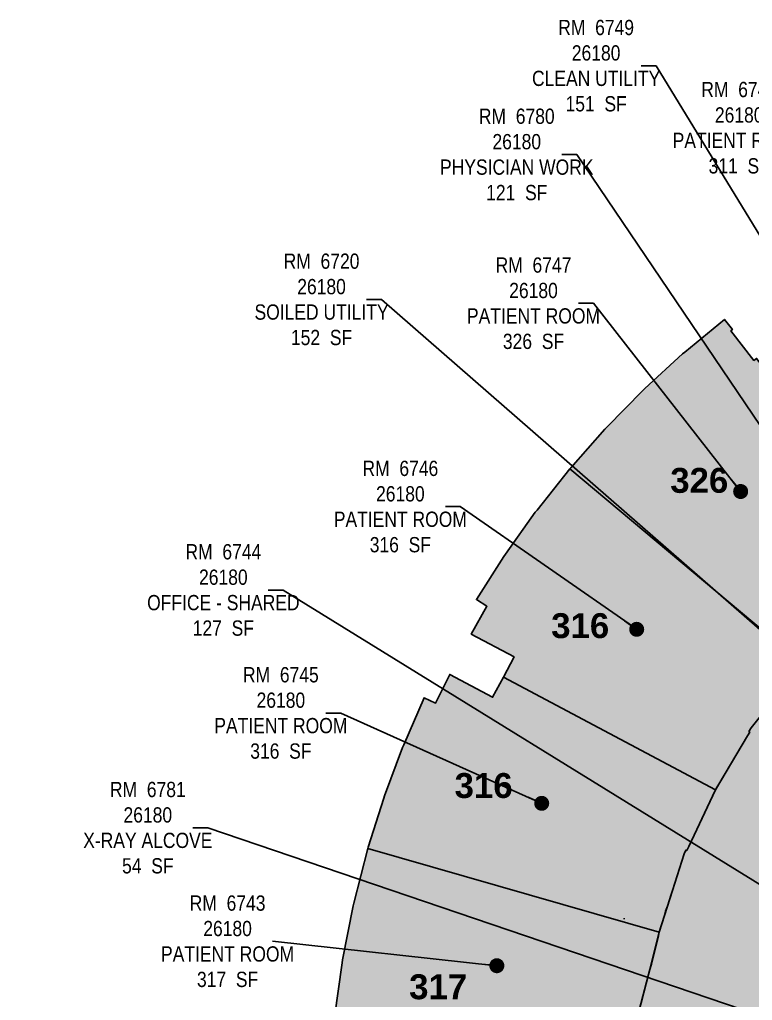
# Model space of a CAD drawing. Header units: inches. Extents: x -415 to 3436, y 1360 to 4575.
# Drawn here: x -335 to 337, y 3424 to 4323 of the extents above; entities that cross this region are included whole.
import ezdxf

# ---------------------------------------------------------------- set-up
doc = ezdxf.new("R2010")
doc.units = ezdxf.units.IN
doc.header["$LTSCALE"] = 96
doc.header["$MEASUREMENT"] = 0
doc.layers.get('Defpoints').update_dxf_attribs({"color": 31})
for name, color, linetype in [('0-LABEL', 3, 'Continuous'), ('3-FCM', 190, 'Continuous'), ('3-FCM-PTN', 9, 'Continuous'), ('4-OCC', 6, 'Continuous'), ('4-OCC-PTN', 95, 'Continuous')]:
    doc.layers.add(name, color=color, linetype=linetype)
doc.layers.add('AE-109$0$A-WALL-PATT', color=2, linetype='Continuous', lineweight=9)
doc.styles.add('AE-101i$0$Arial_B', font='arialbd.ttf', dxfattribs={"height": 9.132805816937543})
doc.styles.add('ArialN', font='ARIALN.TTF')
doc.dimstyles.new('AB-220', dxfattribs={"dimscale": 220, "dimtxt": 0.0703125, "dimasz": 0.0625, "dimexe": 0.0625, "dimexo": 0.125, "dimgap": 0.1875, "dimtad": 0, "dimdec": 4, "dimrnd": 0.0625, "dimzin": 0, "dimdsep": 46, "dimlunit": 4, "dimtxsty": 'ArialN', "dimblk": 'ARCHTICK', "dimcen": 0.0625, "dimclrd": 256, "dimclre": 256, "dimclrt": 256, "dimadec": 0, "dimazin": 0, "dimtfac": 1, "dimtdec": 4, "dimtofl": 0, "dimtmove": 2, "dimatfit": 3, "dimldrblk": 'DOT', "dimfxl": 0, "dimfrac": 2, "dimtolj": 1, "dimtzin": 0, "dimlwd": -1, "dimlwe": -1, "dimarcsym": 0})

# ---------------------------------------------------------------- blocks, each defined once
blk = doc.blocks.new('_ArchTick')
at = {"color": 0, "linetype": 'ByBlock', "const_width": 0.15}
blk.add_lwpolyline([(-0.5, -0.5), (0.5, 0.5)], dxfattribs=at)
blk = doc.blocks.new('_Dot')
at = {"lineweight": -2}
blk.add_line((-0.5, 0), (-1, 0), dxfattribs=at)
at = {"const_width": 0.5}
blk.add_lwpolyline([(-0.25, 0, 1), (0.25, 0, 1)], format="xyb", close=True, dxfattribs=at)

msp = doc.modelspace()

# ---------------------------------------------------------------- hatches: boundary and pattern name
at = {"layer": '3-FCM-PTN'}
h = msp.add_hatch(color=256, dxfattribs=at)
h.dxf.hatch_style = 1
edge = h.paths.add_edge_path()
edge.add_arc((897.1374943955536, 3300.608405311441), 566.7484117429998, 128.8584306112205, 140.3777033257959)
edge.add_line((460.5909549766311, 3662.037348721589), (458.5942031989289, 3659.656036560857))
edge.add_line((458.5942031989289, 3659.656036560857), (456.6668255658187, 3657.288376438873))
edge.add_line((456.6668255658187, 3657.288376438873), (449.1340281912744, 3647.776999467017))
edge.add_line((449.1340281912744, 3647.776999467017), (440.4555343027159, 3636.274873511796))
edge.add_line((440.4555343027159, 3636.274873511796), (431.6519696985865, 3623.950511967794))
edge.add_line((431.6519696985865, 3623.950511967794), (423.1491085131047, 3611.345854621316))
edge.add_line((423.1491085131047, 3611.345854621316), (415.4354749875683, 3599.264755028888))
edge.add_line((415.4354749875683, 3599.264755028888), (407.9911369969604, 3586.875845546114))
edge.add_line((407.9911369969604, 3586.875845546114), (403.8361614064415, 3579.649302056707))
edge.add_line((403.8361614064415, 3579.649302056707), (396.5649996588372, 3566.366628299596))
edge.add_line((396.5649996588372, 3566.366628299596), (401.8687560020421, 3563.553282597722))
edge.add_line((401.8687560020421, 3563.553282597722), (381.7055320365821, 3521.375007392126))
edge.add_line((381.7055320365821, 3521.375007392126), (382.8485291443708, 3520.886116537856))
edge.add_line((382.8485291443708, 3520.886116537856), (377.0353848045993, 3506.764684290795))
edge.add_line((377.0353848045993, 3506.764684290795), (371.6103273903877, 3492.489664224882))
edge.add_line((371.6103273903877, 3492.489664224882), (366.5774087730742, 3478.07171831178))
edge.add_line((366.5774087730742, 3478.07171831178), (361.9403885122065, 3463.521616813027))
edge.add_line((361.9403885122065, 3463.521616813027), (357.7027178404419, 3448.850181453065))
edge.add_line((357.7027178404419, 3448.850181453065), (357.7027431082793, 3448.850275088051))
edge.add_line((357.7027431082793, 3448.850275088051), (357.7027431082793, 3402.775195523116))
edge.add_line((357.7027431082793, 3402.775195523116), (376.7830921122627, 3402.775195523116))
edge.add_line((376.7830921122627, 3402.775195523116), (376.7830921122627, 3324.400020729347))
edge.add_line((376.7830921122627, 3324.400020729347), (335.9429716556474, 3324.400020729347))
edge.add_line((335.9429716556474, 3324.400020729347), (335.5820395460178, 3313.195381214986))
edge.add_line((335.5820395460178, 3313.195381214986), (335.4543147159116, 3301.296617599321))
edge.add_line((335.4543147159116, 3301.296617599321), (335.4527309954806, 3138.775020729345))
edge.add_line((335.4527309954806, 3138.775020729345), (394.6824949544002, 3138.775020729345))
edge.add_line((394.6824949544002, 3138.775020729345), (523.7164622680193, 3267.808988042964))
edge.add_line((523.7164622680193, 3267.808988042964), (774.2780774606963, 3518.370603235629))
edge.add_line((774.2780774606963, 3518.370603235629), (814.7484851732229, 3477.900195523104))
edge.add_line((814.7484851732229, 3477.900195523104), (866.3277431082824, 3477.900195523102))
edge.add_line((866.3277431082824, 3477.900195523102), (866.3306929220735, 3359.899439917363))
edge.add_line((866.3306929220735, 3359.899439917363), (846.2027431093597, 3359.899474727818))
edge.add_line((846.2027431093597, 3359.899474727818), (846.2027431093597, 3359.649474727792))
edge.add_line((846.2027431093597, 3359.649474727792), (781.7027431082806, 3359.649474727794))
edge.add_line((781.7027431082806, 3359.649474727794), (781.7027431082811, 3350.975177790198))
edge.add_line((781.7027431082811, 3350.975177790198), (776.5777431082811, 3350.975177790198))
edge.add_line((776.5777431082811, 3350.975177790198), (745.8869705330189, 3320.284405214936))
edge.add_line((745.8869705330189, 3320.284405214936), (738.9095592646809, 3327.261816483273))
edge.add_line((738.9095592646809, 3327.261816483273), (642.036502704741, 3230.03520653275))
edge.add_line((642.036502704741, 3230.03520653275), (667.492346827391, 3204.579362410093))
edge.add_line((667.492346827391, 3204.579362410093), (634.5234931545838, 3171.610508737243))
edge.add_line((634.5234931545838, 3171.610508737243), (609.0676490319124, 3197.066352859923))
edge.add_line((609.0676490319124, 3197.066352859923), (338.0777309965961, 2926.429988214124))
edge.add_line((338.0777309965961, 2926.429988214124), (338.0777309955129, 2409.150195523105))
edge.add_line((338.0777309955129, 2409.150195523105), (330.5777309955115, 2409.150195523105))
edge.add_line((330.5777309955115, 2409.150195523105), (330.5777309965745, 2291.702172647114))
edge.add_line((330.5777309965745, 2291.702172647114), (253.827738608251, 2291.702172647114))
edge.add_line((253.827738608251, 2291.702172647114), (253.8277386082511, 2289.764672647096))
edge.add_line((253.8277386082511, 2289.764672647096), (225.7027309954902, 2289.764672647096))
edge.add_line((225.7027309954902, 2289.764672647096), (225.7027309954806, 2542.712695523107))
edge.add_line((225.7027309954806, 2542.712695523107), (223.0777309965579, 2542.712695523107))
edge.add_line((223.0777309965579, 2542.712695523107), (223.0777309955297, 2682.400195523102))
edge.add_line((223.0777309955297, 2682.400195523102), (187.0777309955934, 2682.400195523107))
edge.add_line((187.0777309955934, 2682.400195523107), (187.0777309955952, 2729.025195523111))
edge.add_line((187.0777309955952, 2729.025195523111), (223.0777309955411, 2729.025195523109))
edge.add_line((223.0777309955411, 2729.025195523109), (223.0777309955383, 3008.400195523103))
edge.add_line((223.0777309955383, 3008.400195523103), (187.0777309956261, 3008.400195523107))
edge.add_line((187.0777309956261, 3008.400195523107), (187.0777309956288, 3055.025195523116))
edge.add_line((187.0777309956288, 3055.025195523116), (223.0777309955388, 3055.025195523111))
edge.add_line((223.0777309955388, 3055.025195523111), (223.0776510992696, 3287.400016477392))
edge.add_line((223.0776510992696, 3287.400016477392), (224.5444726379142, 3287.400016477392))
edge.add_line((224.5444726379142, 3287.400016477392), (224.6862564720577, 3291.38730433427))
edge.add_line((224.6862564720577, 3291.38730433427), (225.8719168153984, 3342.373520212193))
edge.add_line((225.8719168153984, 3342.373520212193), (225.9324433242523, 3344.976304107347))
edge.add_line((225.9324433242523, 3344.976304107347), (226.3573733114681, 3351.086546733788))
edge.add_line((226.3573733114681, 3351.086546733788), (226.7619686125918, 3354.54521214289))
edge.add_line((226.7619686125918, 3354.54521214289), (232.6875516285086, 3405.199801924286))
edge.add_line((232.6875516285086, 3405.199801924286), (233.1617979479997, 3409.253876047396))
edge.add_line((233.1617979479997, 3409.253876047396), (232.0879008222869, 3409.428867271241))
edge.add_line((232.0879008222869, 3409.428867271241), (232.704027537186, 3413.181362754371))
edge.add_line((232.704027537186, 3413.181362754371), (241.5293107680518, 3447.190644590612))
edge.add_line((241.5293107680518, 3447.190644590612), (251.4456175788291, 3486.138814645377))
edge.add_line((251.4456175788291, 3486.138814645377), (263.6755312648534, 3524.423568593849))
edge.add_line((263.6755312648534, 3524.423568593849), (274.2464049615896, 3557.95308889117))
edge.add_line((274.2464049615896, 3557.95308889117), (275.6678642607653, 3561.427064894981))
edge.add_line((275.6678642607653, 3561.427064894981), (276.6697772911116, 3561.007076200311))
edge.add_line((276.6697772911116, 3561.007076200311), (278.4274801023898, 3564.720131959179))
edge.add_line((278.4274801023898, 3564.720131959179), (303.0619877165818, 3616.759247887565))
edge.add_line((303.0619877165818, 3616.759247887565), (332.4046559569356, 3666.232704795353))
edge.add_line((332.4046559569356, 3666.232704795353), (334.4840378687172, 3669.738664463532))
edge.add_line((334.4840378687172, 3669.738664463532), (333.5742930825409, 3670.34514794299))
edge.add_line((333.5742930825409, 3670.34514794299), (335.7029676972661, 3673.531614218825))
edge.add_line((335.7029676972661, 3673.531614218825), (357.5820184047884, 3701.032791565698))
edge.add_line((357.5820184047884, 3701.032791565698), (382.4784529406516, 3732.55742808887))
edge.add_line((382.4784529406516, 3732.55742808887), (382.4784529353342, 3732.557428093325))
edge.add_line((382.4784529353342, 3732.557428093325), (384.7153653301316, 3735.223183493097))
edge.add_line((384.7153653301316, 3735.223183493097), (409.2028223385214, 3762.548147333373))
edge.add_line((409.2028223385214, 3762.548147333373), (432.4921383055189, 3788.880953448547))
edge.add_line((432.4921383055189, 3788.880953448547), (435.2745331472452, 3791.542967618011))
edge.add_line((435.2745331472452, 3791.542967618011), (436.0284109170589, 3790.741949340554))
edge.add_line((436.0284109170589, 3790.741949340554), (439.072923388977, 3793.357672738346))
edge.add_line((439.072923388977, 3793.357672738346), (477.7564275137875, 3826.592992935777))
edge.add_line((477.7564275137875, 3826.592992935777), (482.7229234497881, 3830.860007686031))
edge.add_line((482.7229234497881, 3830.860007686031), (488.0652120307259, 3834.646459275837))
edge.add_line((488.0652120307259, 3834.646459275837), (533.0819153435878, 3866.552928805579))
edge.add_line((533.0819153435878, 3866.552928805579), (566.8057926128631, 3885.665177445483))
edge.add_arc((866.1655073188931, 3356.614429460511), 607.8741092794907, 115.73277168483341, 119.50305201208499, ccw=False)
edge.add_arc((1453.180601318274, 2159.637798416744), 1941.033447878867, 115.99289039310139, 116.0014915565562, ccw=False)
edge.add_line((602.5040285598689, 3904.332675564188), (651.6252585358834, 3803.275318499176))
edge.add_line((651.6252585358834, 3803.275318499176), (649.4490982896787, 3802.277923753171))
edge.add_line((649.4490982896787, 3802.277923753171), (639.7265822152867, 3797.364915533848))
edge.add_line((639.7265822152867, 3797.364915533848), (630.1018390194918, 3792.263379888032))
edge.add_line((630.1018390194918, 3792.263379888032), (620.578755142084, 3786.975392282338))
edge.add_line((620.578755142084, 3786.975392282338), (615.2640151268392, 3792.290289030085))
edge.add_line((615.2640151268392, 3792.290289030085), (609.3170709305286, 3788.833128482433))
edge.add_line((609.3170709305286, 3788.833128482433), (603.6760266291503, 3785.461096076761))
edge.add_line((603.6760266291503, 3785.461096076761), (591.3215272193802, 3777.804270053938))
edge.add_line((591.3215272193802, 3777.804270053938), (579.1471795077359, 3769.81474245444))
edge.add_line((579.1471795077359, 3769.81474245444), (567.1841581152066, 3761.512133584214))
edge.add_line((567.1841581152066, 3761.512133584214), (544.0070262876907, 3743.935454201321))
edge.add_line((544.0070262876852, 3743.935454201317), (541.5429211379756, 3741.952072183549))
edge.add_line((541.5429211379756, 3741.952072183549), (541.5604703153663, 3741.934523006158))
edge.add_line((541.5604703153663, 3741.934523006158), (541.5605273773945, 3741.934568981102))
at = {"layer": '4-OCC-PTN'}
h = msp.add_hatch(color=215, dxfattribs=at)
h.dxf.hatch_style = 1
edge = h.paths.add_edge_path()
edge.add_arc((2382.902134083359, 2004.067653340411), 2643.746782024136, 137.5396455571376, 139.0967427840243)
edge.add_line((384.7153646186439, 3735.150170668554), (382.4784522295331, 3732.484415264767))
edge.add_line((382.4784522295331, 3732.484415264767), (169.4071695534753, 3911.243683665336))
edge.add_line((169.4071695534753, 3911.243683665336), (170.257158116869, 3912.204421122307))
edge.add_line((170.257158116869, 3912.204421122307), (201.4885716915346, 3947.505011306556))
edge.add_line((201.4885716915346, 3947.505011306556), (203.2376192176685, 3949.380628063471))
edge.add_line((203.2376192176685, 3949.380628063471), (236.2726672023978, 3982.997179545573))
edge.add_line((236.2726672023978, 3982.997179545573), (238.1174801026064, 3984.778686126622))
edge.add_line((238.1174801026064, 3984.778686126622), (272.821250085527, 4016.578676586747))
edge.add_line((272.821250085527, 4016.578676586747), (274.8021261181152, 4018.302750869899))
edge.add_line((274.8021261181152, 4018.302750869899), (311.1700872566662, 4048.282029866781))
edge.add_line((311.1700872566662, 4048.282029866781), (318.5084758988623, 4038.941711262665))
edge.add_line((318.5084758988623, 4038.941711262665), (317.0806711483756, 4037.826193858751))
edge.add_line((317.0806711483756, 4037.826193858751), (338.3050844827499, 4010.660039320253))
edge.add_line((338.3050844827499, 4010.660039320253), (340.7183722742661, 4012.545496369735))
edge.add_line((340.7183722742661, 4012.545496369735), (482.7229227372213, 3830.786994861497))
edge.add_line((482.7229227372213, 3830.786994861497), (478.1356768416663, 3826.84581658376))
edge.add_line((478.1356768416663, 3826.84581658376), (439.0729226764101, 3793.284659913812))
edge.add_line((439.0729226764101, 3793.284659913812), (436.028410204492, 3790.66893651602))
edge.add_line((436.028410204492, 3790.66893651602), (435.2747311574249, 3791.470144918458))
edge.add_line((435.2747311574249, 3791.470144918458), (432.4921375929393, 3788.80794062403))
edge.add_line((432.4921375929393, 3788.80794062403), (432.4921375932881, 3788.8079406244))
h = msp.add_hatch(color=215, dxfattribs=at)
h.dxf.hatch_style = 1
edge = h.paths.add_edge_path()
edge.add_line((357.5820176934299, 3700.95977874133), (335.7029669857784, 3673.458601394282))
edge.add_line((335.7029669857784, 3673.458601394282), (333.5742923710532, 3670.272135118446))
edge.add_line((333.5742923710532, 3670.272135118446), (334.4840371572295, 3669.665651638988))
edge.add_line((334.4840371572295, 3669.665651638988), (332.4046552454474, 3666.15969197081))
edge.add_line((332.4046552454474, 3666.15969197081), (306.1332255692651, 3621.864523128492))
edge.add_line((306.1332255692651, 3621.864523128492), (304.6554694718188, 3619.370423083369))
edge.add_line((304.6554694718188, 3619.370423083369), (303.0503984520014, 3616.661754847413))
edge.add_line((303.0503984520014, 3616.661754847413), (108.4101618940572, 3720.153311422451))
edge.add_line((108.4101618940572, 3720.153311422451), (118.2690593151192, 3738.695214861102))
edge.add_line((118.2690593151192, 3738.695214861102), (78.93909405134991, 3759.607328338765))
edge.add_line((78.93909405134991, 3759.607328338765), (93.38587061566614, 3785.141814338786))
edge.add_line((93.38587061566614, 3785.141814338786), (83.7420687841036, 3791.285619319382))
edge.add_line((83.7420687841036, 3791.285619319382), (108.9224200894678, 3830.810688686814))
edge.add_line((108.9224200894678, 3830.810688686814), (110.3565224342042, 3832.936823900155))
edge.add_line((110.3565224342042, 3832.936823900155), (137.7260635465573, 3871.307342129661))
edge.add_line((137.7260635465573, 3871.307342129661), (139.2694726324812, 3873.355508080678))
edge.add_line((139.2694726324812, 3873.355508080678), (169.4071695534753, 3911.243683665336))
edge.add_line((169.4071695534753, 3911.243683665336), (382.4784522291634, 3732.484415264326))
edge.add_arc((889.2511864906074, 3306.669774277374), 661.9189623131119, 139.9614197209344, 143.4390799730307)
h = msp.add_hatch(color=215, dxfattribs=at)
h.dxf.hatch_style = 1
edge = h.paths.add_edge_path()
edge.add_line((278.4274793909017, 3564.647119134635), (276.6697765796234, 3560.934063375767))
edge.add_line((276.6697765796234, 3560.934063375767), (275.6678635492772, 3561.354052070437))
edge.add_line((275.6678635492772, 3561.354052070437), (274.2464042501019, 3557.880076066627))
edge.add_line((274.2464042501019, 3557.880076066627), (263.6755305533652, 3524.350555769304))
edge.add_arc((897.3504021271199, 3300.829840899391), 671.9414802197967, 160.5703570659127, 163.9978898628781)
edge.add_line((251.445616867341, 3486.065801820834), (-15.90297909582341, 3562.726777803751))
edge.add_line((-15.90297909582341, 3562.726777803751), (-15.46977382512159, 3564.100538401328))
edge.add_line((-15.46977382512159, 3564.100538401328), (-1.344373238274329, 3608.900395202921))
edge.add_line((-1.344373238274329, 3608.900395202921), (-0.5094226444866763, 3611.325257648587))
edge.add_line((-0.5094226444866763, 3611.325257648587), (15.99648242635203, 3655.472123321036))
edge.add_line((15.99648242635203, 3655.472123321036), (16.96885228017209, 3657.876770680861))
edge.add_line((16.96885228017209, 3657.876770680861), (35.76459968642894, 3701.101733166422))
edge.add_line((35.76459968642894, 3701.101733166422), (46.09190479375775, 3696.19032935797))
edge.add_line((46.09190479375775, 3696.19032935797), (59.22118195976373, 3722.523586041573))
edge.add_line((59.22118195976373, 3722.523586041573), (98.55125367820665, 3701.611415961044))
edge.add_line((98.55125367820665, 3701.611415961044), (108.4101618940567, 3720.153311422449))
edge.add_line((108.4101618940567, 3720.153311422449), (303.050182162352, 3616.661297946779))
edge.add_line((303.050182162352, 3616.661297946779), (300.2485963011914, 3610.743093544419))
edge.add_line((300.2485963011914, 3610.743093544419), (278.4274793909017, 3564.647119134635))
h = msp.add_hatch(color=215, dxfattribs=at)
h.dxf.hatch_style = 1
edge = h.paths.add_edge_path()
edge.add_line((226.1427990834186, 3347.928093279399), (5.242718714839157, 3363.435864617565))
edge.add_line((5.242718714839157, 3363.435864617565), (6.708997499282759, 3384.416798694082))
edge.add_line((6.708997499282759, 3384.416798694082), (-36.83927908556234, 3387.461990841294))
edge.add_line((-36.83927908556234, 3387.461990841294), (-35.21952515764679, 3406.85283955518))
edge.add_line((-35.21952515764679, 3406.85283955518), (-46.58475309310097, 3408.127660626471))
edge.add_line((-46.58475309310097, 3408.127660626471), (-39.56104598419233, 3458.110569644233))
edge.add_line((-39.56104598419233, 3458.110569644233), (-39.1317007921707, 3460.643238402117))
edge.add_line((-39.1317007921707, 3460.643238402117), (-29.33551170578994, 3510.117380882448))
edge.add_line((-29.33551170578994, 3510.117380882448), (-28.76638897146267, 3512.627320256064))
edge.add_line((-28.76638897146267, 3512.627320256064), (-15.90297909582341, 3562.726777803751))
edge.add_line((-15.90297909582341, 3562.726777803751), (251.445616867341, 3486.065801820834))
edge.add_arc((-543.5496452497792, 3667.737248171914), 815.488798946964, 344.303796230807, 347.12785846295594, ccw=False)
edge.add_line((241.5293100565641, 3447.117631766068), (232.7043080389039, 3413.110062647789))
edge.add_line((232.7043080389039, 3413.110062647789), (232.0879001107992, 3409.355854446707))
edge.add_line((232.0879001107992, 3409.355854446707), (233.161797236512, 3409.180863222861))
edge.add_line((233.161797236512, 3409.180863222861), (232.6875509170204, 3405.12678909975))
edge.add_line((232.6875509170204, 3405.12678909975), (226.7619679011045, 3354.472199318355))
edge.add_line((226.7619679011045, 3354.472199318355), (226.3573683079312, 3351.013472192118))
edge.add_line((226.3573683079312, 3351.013472192118), (226.1427990834186, 3347.928093279399))
at = {"layer": 'AE-109$0$A-WALL-PATT', "lineweight": 9}
h = msp.add_hatch(dxfattribs=at)
h.set_pattern_fill('FP_1', color=256, style=0, pattern_type=2)
h.set_pattern_definition([(0, (0, 0), (30.72, 7.68), [1.267, -21.773, 1.267, -21.773, -122.88]), (0, (0, 0), (30.72, 7.68), [-46.08, 1.267, -44.813, 1.267, -21.773, -53.76]), (0, (0, 0), (30.72, 7.68), [-115.2, 1.267, -14.093, 1.267, -37.133]), (120, (11.52, 3.84), (-22.01107510106448, 22.76430040425796), [1.267, -21.773, 1.267, -21.773, -122.88]), (120, (11.52, 3.84), (-22.01107510106448, 22.76430040425796), [-46.07999999999999, 1.267, -44.813, 1.267, -21.773, -53.75999999999999]), (120, (11.52, 3.84), (-22.01107510106448, 22.76430040425796), [-115.2, 1.267, -14.093, 1.267, -37.133]), (240, (15.36, 19.2), (-8.708924898935503, -30.44430040425795), [1.267, -21.773, 1.267, -21.773, -122.88]), (240, (15.36, 19.2), (-8.708924898935503, -30.44430040425795), [-46.08, 1.267, -44.813, 1.267, -21.773, -53.76]), (240, (15.36, 19.2), (-8.708924898935503, -30.44430040425795), [-115.2, 1.267, -14.093, 1.267, -37.133])])
h.paths.add_polyline_path([(307.25493085021, 3792.39552447956), (307.6566723114709, 3792.874302923419), (292.1450901594134, 3805.890021906111), (291.7433486981529, 3805.411243462252), (306.8537094297854, 3792.73218809046)], flags=0)
h.paths.add_polyline_path([(276.9012169385286, 3817.865228761342), (277.3029583997892, 3818.344007205201), (234.5959212075807, 3854.17934554968), (234.1941797463199, 3853.700567105822), (276.4994754772682, 3818.202328736845)], flags=0)
h.paths.add_polyline_path([(219.3520479866959, 3866.154552404912), (219.7537894479566, 3866.633330848771), (186.6564802608245, 3894.40517715304), (186.2547387995635, 3893.926398709181), (219.0735656975925, 3866.388226003201)], flags=0)
h = msp.add_hatch(dxfattribs=at)
h.set_pattern_fill('FP_4', color=256, style=0, pattern_type=2)
h.set_pattern_definition([(45, (0, 0), (-8.012226937624769, 8.01222693762477), []), (135, (0, 0), (-8.01222693762477, -8.012226937624769), [])])
h.paths.add_polyline_path([(219.3668193712766, 3498.481049762232), (221.235722365607, 3505.00129546233), (220.9847457217608, 3505.030418305616), (219.1265039472921, 3498.549959101187)], flags=0)

# ---------------------------------------------------------------- linework, layer by layer
at = {"layer": '3-FCM'}
msp.add_lwpolyline([(232.704027537186, 3413.181362754371), (241.5293107680518, 3447.190644590612), (251.4456175788291, 3486.138814645377), (263.6755312648534, 3524.423568593849), (274.2464049615896, 3557.95308889117), (275.6678642607653, 3561.427064894981), (276.6697772911116, 3561.007076200311), (278.4274801023898, 3564.720131959179), (303.0619877165818, 3616.759247887565), (332.4046559569356, 3666.232704795353), (334.4840378687172, 3669.738664463532), (333.5742930825409, 3670.34514794299), (335.7029676972661, 3673.531614218825), (357.5820184047884, 3701.032791565698)], dxfattribs=at)
at = {"layer": '4-OCC'}
msp.add_lwpolyline([(432.4921375929393, 3788.80794062403, 0.006794222886576206), (384.7153646186439, 3735.150170668554), (382.4784522295331, 3732.484415264767), (169.4071695534753, 3911.243683665336), (170.257158116869, 3912.204421122307), (201.4885716915346, 3947.505011306556), (203.2376192176685, 3949.380628063471), (236.2726672023978, 3982.997179545573), (238.1174801026064, 3984.778686126622), (272.821250085527, 4016.578676586747), (274.8021261181152, 4018.302750869899), (311.1700872566662, 4048.282029866781), (318.5084758988623, 4038.941711262665), (317.0806711483756, 4037.826193858751), (338.3050844827499, 4010.660039320253), (340.7183722742661, 4012.545496369735), (482.7229227372213, 3830.786994861497), (478.1356768416663, 3826.84581658376), (439.0729226764101, 3793.284659913812), (436.028410204492, 3790.66893651602), (435.2747311574249, 3791.470144918458), (432.4921375929393, 3788.80794062403), (432.4921375932881, 3788.8079406244)], format="xyb", dxfattribs=at)
for points in [[(357.5820176934299, 3700.95977874133), (335.7029669857784, 3673.458601394282), (333.5742923710532, 3670.272135118446), (334.4840371572295, 3669.665651638988), (332.4046552454474, 3666.15969197081), (306.1332255692651, 3621.864523128492), (304.6554694718188, 3619.370423083369), (303.0503984520014, 3616.661754847413), (108.4101618940572, 3720.153311422451), (118.2690593151192, 3738.695214861102), (78.93909405134991, 3759.607328338765), (93.38587061566614, 3785.141814338786), (83.7420687841036, 3791.285619319382), (108.9224200894678, 3830.810688686814), (110.3565224342042, 3832.936823900155), (137.7260635465573, 3871.307342129661), (139.2694726324812, 3873.355508080678), (169.4071695534753, 3911.243683665336), (382.4784522291634, 3732.484415264326, 0.0151753201651608), (357.5820176934303, 3700.95977874133)], [(278.4274793909017, 3564.647119134635), (276.6697765796234, 3560.934063375767), (275.6678635492772, 3561.354052070437), (274.2464042501019, 3557.880076066627), (263.6755305533652, 3524.350555769304, 0.01495654823376612), (251.445616867341, 3486.065801820834), (-15.90297909582341, 3562.726777803751), (-15.46977382512159, 3564.100538401328), (-1.344373238274329, 3608.900395202921), (-0.5094226444866763, 3611.325257648587), (15.99648242635203, 3655.472123321036), (16.96885228017209, 3657.876770680861), (35.76459968642894, 3701.101733166422), (46.09190479375775, 3696.19032935797), (59.22118195976373, 3722.523586041573), (98.55125367820665, 3701.611415961044), (108.4101618940567, 3720.153311422449), (303.050182162352, 3616.661297946779), (300.2485963011914, 3610.743093544419)], [(226.1427990834186, 3347.928093279399), (5.242718714839157, 3363.435864617565), (6.708997499282759, 3384.416798694082), (-36.83927908556234, 3387.461990841294), (-35.21952515764679, 3406.85283955518), (-46.58475309310097, 3408.127660626471), (-39.56104598419233, 3458.110569644233), (-39.1317007921707, 3460.643238402117), (-29.33551170578994, 3510.117380882448), (-28.76638897146267, 3512.627320256064), (-15.90297909582341, 3562.726777803751), (251.445616867341, 3486.065801820834, -0.01232291976422485), (241.5293100565641, 3447.117631766068), (232.7043080389039, 3413.110062647789), (232.0879001107992, 3409.355854446707), (233.161797236512, 3409.180863222861), (232.6875509170204, 3405.12678909975), (226.7619679011045, 3354.472199318355), (226.3573683079312, 3351.013472192118), (226.1427990834186, 3347.928093279399)]]:
    msp.add_lwpolyline(points, format="xyb", close=True, dxfattribs=at)

# ---------------------------------------------------------------- texts
at = {"layer": '0-LABEL', "char_height": 14, "attachment_point": 5, "style": 'ArialN'}
for s, insert in [('RM  6749\\P26180\\PCLEAN UTILITY\\P151  SF', (193.5035768659291, 4280.995152890649)), ('RM  6748\\P26180\\PPATIENT ROOM\\P311  SF', (324.7388630801361, 4224.066179094531)), ('RM  6780\\P26180\\PPHYSICIAN WORK\\P121  SF', (120.7075019498552, 4199.565064464514)), ('RM  6720\\P26180\\PSOILED UTILITY\\P152  SF', (-58.36297201005436, 4066.597938484645)), ('RM  6747\\P26180\\PPATIENT ROOM\\P326  SF', (136.062479829543, 4063.051173644193)), ('RM  6746\\P26180\\PPATIENT ROOM\\P316  SF', (13.93690073889229, 3876.504611944601)), ('RM  6744\\P26180\\POFFICE - SHARED\\P127  SF', (-148.4343707695261, 3800.012115123873)), ('RM  6745\\P26180\\PPATIENT ROOM\\P316  SF', (-95.68195008134353, 3687.174780619309)), ('RM  6781\\P26180\\PX-RAY ALCOVE\\P54  SF', (-217.7200605164217, 3581.896432227742)), ('RM  6743\\P26180\\PPATIENT ROOM\\P317  SF', (-144.554085343887, 3477.694954319408))]:
    msp.add_mtext(s, dxfattribs=dict(at, insert=insert))
at = {"layer": 'Defpoints', "style": 'AE-101i$0$Arial_B'}
for s, p in [('326', (261.4943919501875, 3889.201856700962)), ('316', (152.2796142519492, 3755.909619570968)), ('316', (63.67119842932379, 3609.232499150779)), ('317', (21.98828183690603, 3424.616040516412))]:
    msp.add_text(s, height=22.83201454234386, dxfattribs=at).set_placement(p)

# ---------------------------------------------------------------- leaders
at = {"layer": '0-LABEL', "annotation_type": 0, "has_hookline": 1, "hookline_direction": 1}
for points, text_width in [([(671.2172636668422, 3588.626314991364), (248.5035768659291, 4280.995152890649), (234.7535768659291, 4280.995152890649)], 116.7366984993179), ([(495.7878789678216, 3990.370802143667), (379.7388630801361, 4224.066179094531), (365.9888630801361, 4224.066179094531)], 119.6398362892224), ([(548.4333294242842, 3648.039165675363), (175.7075019498552, 4199.565064464514), (161.9575019498552, 4199.565064464514)], 139.5225102319236), ([(609.6263791058627, 3531.306471541156), (-3.362972010054364, 4066.597938484645), (-17.11297201005436, 4066.597938484645)], 122.1418826739427), ([(326.0650461453483, 3890.383222565774), (191.062479829543, 4063.051173644193), (177.312479829543, 4063.051173644193)], 119.6398362892224), ([(230.7087731452566, 3763.952719256375), (68.93690073889229, 3876.504611944601), (55.18690073889229, 3876.504611944601)], 119.6398362892224), ([(440.9617635421259, 3469.755419620512), (-93.43437076952614, 3800.012115123873), (-107.1843707695261, 3800.012115123873)], 138.1855388813097), ([(143.5736015332643, 3604.294693926204), (-40.68195008134353, 3687.174780619309), (-54.43195008134353, 3687.174780619309)], 119.6398362892224), ([(553.6946635150475, 3338.242584789096), (-162.7200605164217, 3581.896432227742), (-176.4700605164217, 3581.896432227742)], 117.5866302864939), ([(102.43043189212, 3455.327435541575), (-103.304085343887, 3477.694954319408)], 119.6398362892224)]:
    msp.add_leader(points, dimstyle='AB-220', dxfattribs=dict(at, text_width=text_width))

doc.saveas('drawing.dxf')
